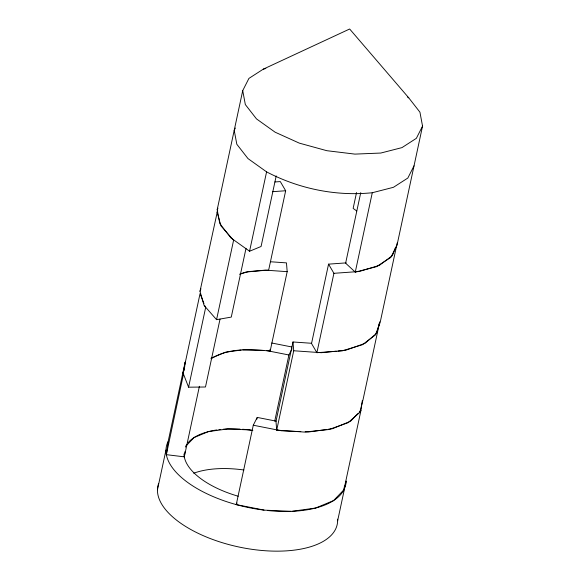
<?xml version="1.0" encoding="UTF-8"?>
<svg xmlns="http://www.w3.org/2000/svg" width="580" height="580" viewBox="0 0 580 580"><rect width="100%" height="100%" fill="white"/><g stroke="black" fill="none" stroke-linecap="round" stroke-linejoin="round"><path stroke-width="0.87" d="M199.411 386.287L184.288 456.844L166.344 454.662L168.164 441.423L185.179 362.043L183.969 370.874M183.606 373.52L166.344 454.662M184.288 456.844L185.013 451.552M276.283 421.174L257.237 417.419L253.279 425.22L236.263 504.6L264.393 510.153L291.704 511.342L315.527 508.058L333.536 500.605L343.954 489.73L344.433 486.2M343.954 489.73L360.97 410.357L362.297 400.642M276.203 175.928L261.072 246.486L249.567 251.249L230.963 237.952L219.805 223.633L217.195 209.692L242.723 90.625L248.914 78.416L263.305 69.143L349.653 29L408.777 97.868L419.935 112.187L422.545 126.128L397.017 245.195L390.826 257.404L376.435 266.684L355.264 272.114L345.629 263.182L360.76 192.625M157.456 489.752L165.967 450.065M246.021 248.298L231.275 317.093L216.565 319.66L204.073 305.413L199.999 291.305L217.652 210.25M220.037 319.08L205.48 386.998L188.58 387.193L183.048 372.969L200.064 293.589L203.971 303.63M188.58 387.193L205.595 307.813L204.617 305.305M216.565 319.66L233.588 240.28L221.089 226.033L219.893 221.886M249.567 251.249L266.582 171.868L247.979 158.579L236.821 144.26L234.211 130.311L235.379 128.02M274.884 181.96L280.299 181.576L285.664 190.748L268.649 270.128L248.429 271.57L240.787 273.89M211.084 358.752C228.382 347.732 250.502 349.218 270.171 351.045L287.187 271.665L286.462 262.878L270.411 261.754M256.86 419.18L257.237 417.419M274.724 421.131L288.905 354.982L292.074 348.739M311.569 343.28L292.994 341.975L275.978 421.355L276.704 430.142L304.34 432.078L328.925 429.526L348.036 422.733L359.81 412.365L363.094 399.432L379.733 321.82M276.704 430.142L293.719 350.762L292.994 341.975M346.13 262.885L328.555 264.139L311.532 343.519L316.897 352.691L342.164 350.885L362.333 344.759L375.434 334.921L380.183 322.335L397.199 242.962M316.897 352.691L333.913 273.318L328.555 264.139M356.54 192.524L353.14 208.401L356.685 210.931M355.264 272.114L372.28 192.741L393.45 187.304L407.841 178.031L414.033 165.822M337.64 520.782L346.144 481.088A91.691 42.623 12.1 0 1 345.1 487.012M183.048 372.969L184.803 366.067M379.24 323.502L376.826 332.985L365.052 343.36L345.941 350.153L338.038 350.973M199.999 291.305L200.948 288.789M395.618 247.152L392.45 255.548L379.356 265.379L359.18 271.505L333.913 273.318M217.195 209.692L217.971 208.162M422.545 126.128L416.353 138.337L401.962 147.617L380.784 153.047L354.902 154.113L326.83 150.698L299.331 143.137L275.094 132.182L256.483 118.893L245.333 104.567L242.723 90.625M236.263 504.6L237.053 503.034M186.332 445.628L194.075 437.552L208.474 431.592L227.534 428.961L249.386 429.918L252.851 430.599M357.904 413.554L350.552 421.232L332.55 428.678L328.135 429.287M359.129 412.271L360.97 410.357M211.091 358.172L225.497 352.219L241.084 350.066M239.46 274.275L244.557 272.462M263.305 69.143L265.843 68.491M242.817 349.827L263.784 350.421M326.373 429.534L308.727 431.97L305.196 431.81M245.412 272.158L265.075 270.113L287.187 271.665M336.284 351.154L321.363 352.705L293.719 350.762M272.477 191.69L285.664 190.748M372.28 192.741C335.936 196.446 298.896 188.775 266.582 171.868M300.795 431.622L281.409 430.773L253.279 425.22M271.766 343.012L291.986 347.007M266.401 350.537L288.905 354.982M407.349 96.846L408.777 97.868M217.014 211.932L219.414 220.226M270.026 349.283L270.171 351.045M337.618 519.165A91.691 42.623 12.1 0 1 241.787 547.592A91.691 42.623 12.1 0 1 158.507 483.836M193.735 473.222A73.348 34.097 12.1 0 1 243.948 470.01M344.469 488.635A91.691 42.623 12.1 0 1 292.588 511.306M290.848 511.379A91.691 42.623 12.1 0 1 267.641 510.516M264.016 510.11A91.691 42.623 12.1 0 1 168.012 441.728M238.206 496.226A73.348 34.097 12.1 0 1 183.983 453.98M185.353 447.071A73.348 34.097 12.1 0 1 186.666 444.642M188.079 442.728A73.348 34.097 12.1 0 1 205.712 432.368M206.502 432.136A73.348 34.097 12.1 0 1 216.985 429.918M218.87 429.664A73.348 34.097 12.1 0 1 220.77 429.447M223.249 429.222A73.348 34.097 12.1 0 1 239.975 429.077M242.607 429.251A73.348 34.097 12.1 0 1 252.452 430.324"/></g></svg>
